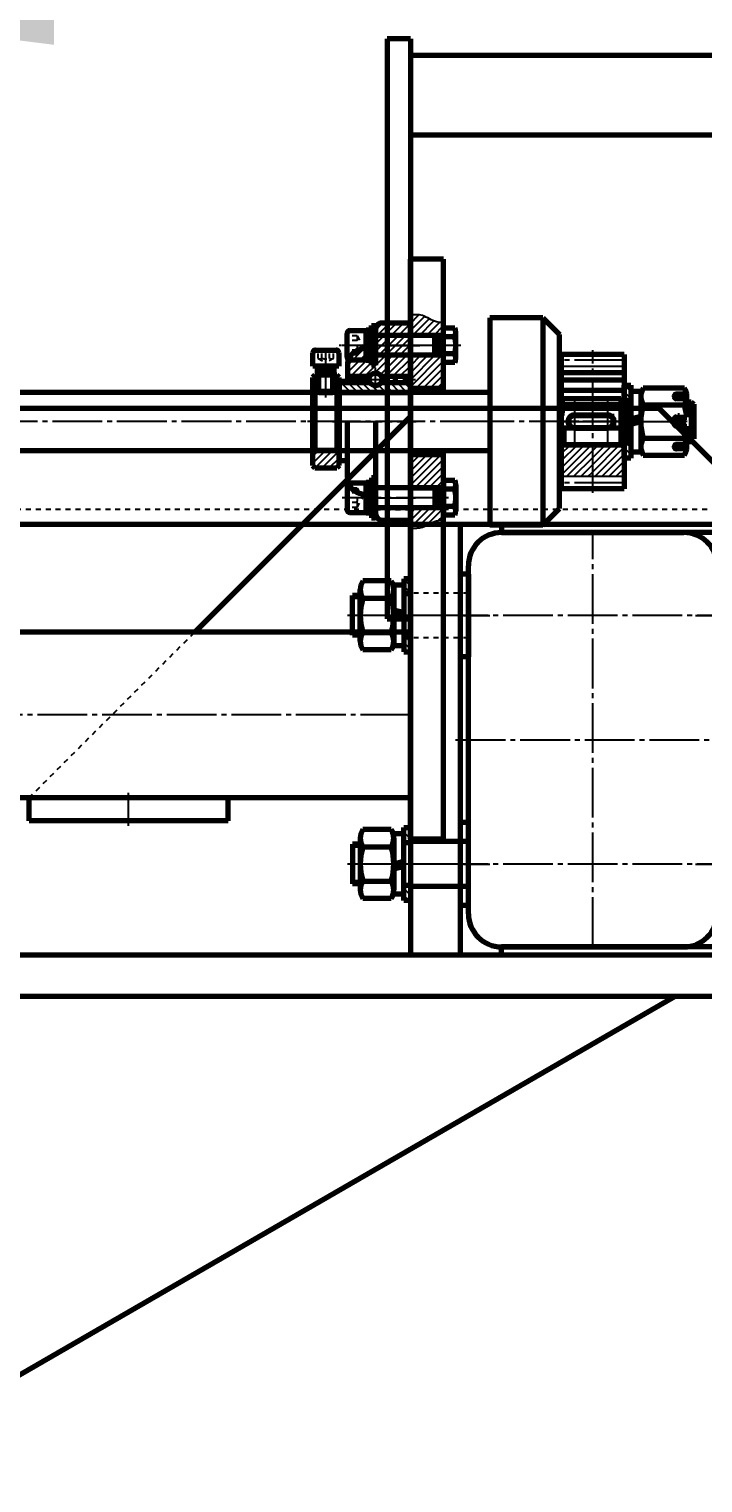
# Model space of a CAD drawing. Header units: millimetres. Extents: x -14850 to 14850, y -10500 to 10500.
# Drawn here: x 9068 to 9475, y 3728 to 4606 of the extents above; entities that cross this region are included whole.
import ezdxf

# ---------------------------------------------------------------- set-up
doc = ezdxf.new("R2010")
doc.units = ezdxf.units.MM
doc.linetypes.add('EB_DASH', pattern=[6, 3, -3])
doc.linetypes.add('EB_DASHDOT', pattern=[39, 30, -3, 3, -3])
for name, color, linetype, lineweight in [('CAXA0', 7, 'Continuous', 70), ('CAXA1', 1, 'EB_DASHDOT', 25), ('CAXA2', 6, 'EB_DASH', 25), ('CAXA3', 7, 'Continuous', 25), ('CAXA4', 3, 'Continuous', 25), ('CAXA5', 4, 'Continuous', 25)]:
    doc.layers.add(name, color=color, linetype=linetype, lineweight=lineweight)
doc.styles.add('标准', font='', dxfattribs={"width": 0.667})
doc.styles.get('标准').set_extended_font_data('NSimSun')
doc.dimstyles.new('标准', dxfattribs={"dimscale": 50, "dimtxt": 3.5, "dimasz": 3, "dimexe": 2, "dimexo": 0, "dimtad": 1, "dimdec": 1, "dimzin": 12, "dimdsep": 46, "dimtxsty": '标准', "dimcen": 0, "dimdle": 4, "dimaunit": 1, "dimazin": 2, "dimtfac": 1, "dimtdec": 3, "dimtmove": 0, "dimatfit": 3, "dimfxl": 0, "dimtolj": 1, "dimtzin": 0, "dimarcsym": 0})

# ---------------------------------------------------------------- blocks, each defined once
blk = doc.blocks.new('CAXBLOCK584')
at = {"layer": 'CAXA0', "color": 0, "linetype": 'Continuous', "lineweight": 25}
blk.add_line((9277.38, 4311.8), (9274.88, 4314.3), dxfattribs=at)
blk = doc.blocks.new('CAXBLOCK585')
at = {"layer": 'CAXA0', "color": 0, "linetype": 'Continuous', "lineweight": 25}
for p, q in [((9277.38, 4333.01), (9275.72, 4334.67)), ((9276.73, 4329.42), (9274.88, 4331.27))]:
    blk.add_line(p, q, dxfattribs=at)
blk = doc.blocks.new('CAXBLOCK583', base_point=(9277.38, 4322.67))
at = {"layer": 'CAXA0'}
for p, q in [((9274.88, 4334.67), (9274.88, 4310.67)), ((9277.38, 4334.67), (9274.88, 4334.67)), ((9277.38, 4310.67), (9277.38, 4334.67)), ((9277.38, 4329.42), (9274.88, 4329.42)), ((9274.88, 4315.92), (9277.38, 4315.92)), ((9274.88, 4310.67), (9277.38, 4310.67))]:
    blk.add_line(p, q, dxfattribs=at)
at = {"layer": 'CAXA1', "color": 1, "linetype": 'EB_DASHDOT', "lineweight": 25}
blk.add_line((9280.38, 4322.67), (9271.88, 4322.67), dxfattribs=at)
at = {"layer": 'CAXA5'}
for name in ['CAXBLOCK585', 'CAXBLOCK584']:
    blk.add_blockref(name, (0, 0), dxfattribs=at)
blk = doc.blocks.new('CAXBLOCK586', base_point=(9747.95, 4059.88))
at = {"layer": 'CAXA0'}
for p, q in [((9298.38, 4599.67), (9284.38, 4599.67)), ((9284.38, 4599.67), (9284.38, 4249.67)), ((9298.38, 4599.67), (9298.38, 4249.67)), ((9503.38, 4599.67), (9683.38, 4599.67)), ((9503.38, 4599.67), (9503.38, 4589.67)), ((9683.38, 4599.67), (9683.38, 4589.67)), ((9665.94, 4589.67), (9298.38, 4589.67)), ((9503.38, 4589.67), (9683.38, 4589.67)), ((9683.38, 4589.67), (9635.38, 4541.67)), ((9298.38, 4541.67), (9635.38, 4541.67)), ((9284.38, 4249.67), (9298.38, 4249.67))]:
    blk.add_line(p, q, dxfattribs=at)
at = {"layer": 'CAXA1', "linetype": 'EB_DASHDOT', "lineweight": 25}
blk.add_line((9593.38, 4602.67), (9593.38, 4586.67), dxfattribs=at)
blk = doc.blocks.new('CAXBLOCK587')
at = {"layer": 'CAXA0', "color": 0, "linetype": 'Continuous', "lineweight": 25}
for p, q in [((9298.38, 4330.25), (9316.8, 4348.67)), ((9298.38, 4334.49), (9312.56, 4348.67)), ((9298.38, 4338.73), (9308.32, 4348.67)), ((9298.38, 4342.98), (9304.08, 4348.67)), ((9298.38, 4347.22), (9299.83, 4348.67)), ((9301.05, 4328.67), (9318.38, 4346)), ((9305.29, 4328.67), (9318.38, 4341.76)), ((9309.53, 4328.67), (9318.38, 4337.52)), ((9313.78, 4328.67), (9318.38, 4333.28)), ((9318.02, 4328.67), (9318.38, 4329.03)), ((9298.38, 4313.28), (9301.78, 4316.67)), ((9298.38, 4309.03), (9306.02, 4316.67)), ((9298.38, 4304.79), (9310.26, 4316.67)), ((9302.01, 4304.18), (9314.5, 4316.67)), ((9307.56, 4305.49), (9318.38, 4316.31)), ((9315.01, 4308.69), (9318.38, 4312.06))]:
    blk.add_line(p, q, dxfattribs=at)
blk = doc.blocks.new('CAXBLOCK588', base_point=(9271.76, 4322.67))
at = {"layer": 'CAXA0'}
for p, q in [((9260.19, 4329.76), (9260.19, 4315.58)), ((9271.76, 4331.54), (9261.96, 4331.54)), ((9271.76, 4313.81), (9271.76, 4331.54)), ((9315.86, 4328.67), (9271.76, 4328.67)), ((9275.26, 4316.67), (9275.26, 4328.67)), ((9315.86, 4328.67), (9315.86, 4316.67)), ((9316.76, 4327.77), (9315.86, 4328.67)), ((9316.76, 4327.77), (9316.76, 4317.57)), ((9315.86, 4316.67), (9271.76, 4316.67)), ((9316.76, 4317.57), (9315.86, 4316.67)), ((9261.96, 4313.81), (9271.76, 4313.81))]:
    blk.add_line(p, q, dxfattribs=at)
for centre, start, end in [((9261.96, 4329.76), 90, 180), ((9261.96, 4315.58), 180, 270)]:
    blk.add_arc(centre, 1.77, start, end, dxfattribs=at)
at = {"layer": 'CAXA1'}
blk.add_line((9319.76, 4322.67), (9257.19, 4322.67), dxfattribs=at)
at = {"layer": 'CAXA2'}
for p, q in [((9266.19, 4328.45), (9260.19, 4328.45)), ((9266.19, 4325.56), (9260.19, 4325.56)), ((9266.19, 4328.45), (9269.52, 4322.67)), ((9266.19, 4319.79), (9260.19, 4319.79)), ((9266.19, 4316.9), (9260.19, 4316.9)), ((9266.19, 4316.9), (9269.52, 4322.67))]:
    blk.add_line(p, q, dxfattribs=at)
for centre, radius, start, end in [((9263.3, 4327), 3.23, 333.43495, 26.56505), ((9255.22, 4322.67), 11.34, 345.25287, 14.74713), ((9263.3, 4318.34), 3.23, 333.43495, 26.56505)]:
    blk.add_arc(centre, radius, start, end, dxfattribs=at)
at = {"layer": 'CAXA3'}
for p, q in [((9275.26, 4327.77), (9273.7, 4328.67)), ((9316.76, 4327.77), (9275.26, 4327.77)), ((9275.26, 4317.57), (9273.7, 4316.67)), ((9316.76, 4317.57), (9275.26, 4317.57))]:
    blk.add_line(p, q, dxfattribs=at)
blk = doc.blocks.new('CAXBLOCK589', base_point=(9274.88, 4322.67))
at = {"layer": 'CAXA0'}
for p, q in [((9271.78, 4331.87), (9271.78, 4313.47)), ((9274.88, 4331.87), (9271.78, 4331.87)), ((9274.88, 4331.87), (9274.88, 4313.47)), ((9274.88, 4323.48), (9271.78, 4324.31)), ((9274.48, 4321.98), (9271.78, 4322.7)), ((9274.88, 4321.87), (9274.48, 4321.98)), ((9274.88, 4313.47), (9271.78, 4313.47))]:
    blk.add_line(p, q, dxfattribs=at)
at = {"layer": 'CAXA1', "linetype": 'EB_DASHDOT', "lineweight": 25}
blk.add_line((9277.88, 4322.67), (9268.78, 4322.67), dxfattribs=at)
blk = doc.blocks.new('CAXBLOCK591')
at = {"layer": 'CAXA0', "color": 0, "linetype": 'Continuous', "lineweight": 25}
for p, q in [((9277.36, 4415.29), (9290.24, 4428.17)), ((9277.36, 4419.53), (9286, 4428.17)), ((9277.36, 4423.78), (9281.75, 4428.17)), ((9280.98, 4414.67), (9294.48, 4428.17)), ((9285.22, 4414.67), (9298.38, 4427.83)), ((9289.47, 4414.67), (9298.38, 4423.59)), ((9260.38, 4398.31), (9276.5, 4414.44)), ((9262.37, 4396.07), (9280.98, 4414.67)), ((9266.62, 4396.07), (9285.22, 4414.67)), ((9270.86, 4396.07), (9289.47, 4414.67)), ((9277.03, 4398), (9293.71, 4414.67)), ((9280.14, 4396.86), (9297.95, 4414.67)), ((9293.71, 4414.67), (9298.38, 4419.34)), ((9297.95, 4414.67), (9298.38, 4415.1)), ((9260.38, 4402.56), (9270.71, 4412.89)), ((9283.59, 4396.07), (9298.38, 4410.86)), ((9287.83, 4396.07), (9298.38, 4406.61)), ((9292.07, 4396.07), (9298.38, 4402.37)), ((9296.32, 4396.07), (9298.38, 4398.13))]:
    blk.add_line(p, q, dxfattribs=at)
blk = doc.blocks.new('CAXBLOCK592')
at = {"layer": 'CAXA0', "color": 0, "linetype": 'Continuous', "lineweight": 25}
for p, q in [((9258.16, 4386.17), (9255.38, 4388.95)), ((9262.4, 4386.17), (9256.4, 4392.17)), ((9266.65, 4386.17), (9260.65, 4392.17)), ((9270.89, 4386.17), (9264.89, 4392.17)), ((9275.13, 4386.17), (9269.13, 4392.17)), ((9279.37, 4386.17), (9273.37, 4392.17)), ((9283.62, 4386.17), (9279.14, 4390.65)), ((9287.86, 4386.17), (9281.86, 4392.17)), ((9292.1, 4386.17), (9286.1, 4392.17)), ((9296.34, 4386.17), (9290.34, 4392.17)), ((9298.38, 4388.38), (9294.59, 4392.17))]:
    blk.add_line(p, q, dxfattribs=at)
blk = doc.blocks.new('CAXBLOCK590', base_point=(9366.43, 4279.78))
at = {"layer": 'CAXA0'}
for p, q in [((9277.36, 4424.32), (9277.36, 4414.67)), ((9277.38, 4414.67), (9267.79, 4412.1)), ((9260.38, 4402.44), (9260.38, 4392.17)), ((9260.38, 4396.07), (9274.01, 4396.07)), ((9280.75, 4396.07), (9298.38, 4396.07)), ((9255.38, 4392.17), (9255.38, 4345.17)), ((9255.38, 4392.17), (9274.01, 4392.17)), ((9280.75, 4392.17), (9298.38, 4392.17)), ((9255.38, 4386.17), (9298.38, 4386.17)), ((9260.38, 4334.9), (9260.38, 4368.67)), ((9255.38, 4345.17), (9260.38, 4345.17)), ((9277.38, 4322.67), (9267.79, 4325.24))]:
    blk.add_line(p, q, dxfattribs=at)
at = {"layer": 'CAXA0', "color": 7, "linetype": 'Continuous', "lineweight": 70}
for p, q in [((9281.21, 4428.17), (9298.38, 4428.17)), ((9281.21, 4309.17), (9298.38, 4309.17))]:
    blk.add_line(p, q, dxfattribs=at)
at = {"layer": 'CAXA0', "linetype": 'Continuous', "lineweight": 70}
for p, q in [((9298.38, 4428.17), (9298.38, 4309.17)), ((9277.38, 4368.67), (9277.38, 4312.6))]:
    blk.add_line(p, q, dxfattribs=at)
at = {"layer": 'CAXA0'}
blk.add_circle((9277.38, 4394.12), 3.89, dxfattribs=at)
at = {"layer": 'CAXA0', "color": 7, "linetype": 'Continuous', "lineweight": 70}
for centre, start, end in [((9281.21, 4424.32), 90, 180), ((9281.21, 4313.02), 180, 270)]:
    blk.add_arc(centre, 3.85, start, end, dxfattribs=at)
at = {"layer": 'CAXA0'}
for centre, start, end in [((9270.38, 4402.44), 105, 180), ((9270.38, 4334.9), 180, 255)]:
    blk.add_arc(centre, 10, start, end, dxfattribs=at)
at = {"layer": 'CAXA1', "color": 1, "linetype": 'EB_DASHDOT', "lineweight": 25}
blk.add_line((9274.14, 4414.67), (9304.42, 4414.67), dxfattribs=at)
at = {"layer": 'CAXA1', "linetype": 'EB_DASHDOT', "lineweight": 25}
for p, q in [((9277.38, 4387.23), (9277.38, 4401.01)), ((9254.88, 4394.12), (9301.38, 4394.12)), ((9270.49, 4394.12), (9284.27, 4394.12)), ((9251.36, 4368.67), (9301.91, 4368.67)), ((9274.38, 4322.67), (9301.38, 4322.67))]:
    blk.add_line(p, q, dxfattribs=at)
at = {"layer": 'CAXA2'}
for p, q in [((9277.38, 4329.67), (9298.38, 4329.67)), ((9277.38, 4315.67), (9298.38, 4315.67))]:
    blk.add_line(p, q, dxfattribs=at)
at = {"layer": 'CAXA5'}
for name in ['CAXBLOCK591', 'CAXBLOCK592']:
    blk.add_blockref(name, (0, 0), dxfattribs=at)
blk = doc.blocks.new('CAXBLOCK593', base_point=(9308.83, 4313.17))
at = {"layer": 'CAXA0'}
for p, q in [((9378.36, 4431.17), (9346.38, 4431.17)), ((9346.38, 4431.17), (9346.38, 4306.17)), ((9378.36, 4431.17), (9388.36, 4421.17)), ((9378.36, 4431.17), (9378.36, 4306.17)), ((9388.36, 4316.17), (9388.36, 4421.17)), ((9378.36, 4306.17), (9388.36, 4316.17)), ((9378.36, 4306.17), (9346.38, 4306.17))]:
    blk.add_line(p, q, dxfattribs=at)
at = {"layer": 'CAXA1', "linetype": 'EB_DASHDOT', "lineweight": 25}
blk.add_line((9400, 4368.67), (9338.8, 4368.67), dxfattribs=at)
blk = doc.blocks.new('CAXBLOCK617')
at = {"layer": 'CAXA0', "color": 0, "linetype": 'Continuous', "lineweight": 25}
for p, q in [((9298.38, 4235.64), (9295.35, 4238.67)), ((9298.38, 4231.4), (9294.38, 4235.4)), ((9295.87, 4229.67), (9294.38, 4231.16))]:
    blk.add_line(p, q, dxfattribs=at)
blk = doc.blocks.new('CAXBLOCK618')
at = {"layer": 'CAXA0', "color": 0, "linetype": 'Continuous', "lineweight": 25}
for p, q in [((9298.38, 4269.59), (9294.38, 4273.59)), ((9298.38, 4265.34), (9294.38, 4269.34)), ((9294.81, 4264.67), (9294.38, 4265.1))]:
    blk.add_line(p, q, dxfattribs=at)
blk = doc.blocks.new('CAXBLOCK616', base_point=(9298.38, 4251.67))
at = {"layer": 'CAXA0'}
for p, q in [((9294.38, 4273.67), (9294.38, 4229.67)), ((9298.38, 4273.67), (9294.38, 4273.67)), ((9298.38, 4229.67), (9298.38, 4273.67)), ((9298.38, 4264.67), (9294.38, 4264.67)), ((9294.38, 4238.67), (9298.38, 4238.67)), ((9294.38, 4229.67), (9298.38, 4229.67))]:
    blk.add_line(p, q, dxfattribs=at)
at = {"layer": 'CAXA1', "color": 1, "linetype": 'EB_DASHDOT', "lineweight": 25}
blk.add_line((9301.38, 4251.67), (9291.38, 4251.67), dxfattribs=at)
at = {"layer": 'CAXA5'}
for name in ['CAXBLOCK618', 'CAXBLOCK617']:
    blk.add_blockref(name, (0, 0), dxfattribs=at)
blk = doc.blocks.new('CAXBLOCK619', base_point=(9294.38, 4251.67))
at = {"layer": 'CAXA0'}
for p, q in [((9288.38, 4269.92), (9288.38, 4233.42)), ((9294.38, 4269.92), (9288.38, 4269.92)), ((9294.38, 4269.92), (9294.38, 4233.42)), ((9294.38, 4253.23), (9288.38, 4254.83)), ((9293.6, 4250.33), (9288.38, 4251.73)), ((9294.38, 4250.12), (9293.6, 4250.33)), ((9294.38, 4233.42), (9288.38, 4233.42))]:
    blk.add_line(p, q, dxfattribs=at)
at = {"layer": 'CAXA1', "linetype": 'EB_DASHDOT', "lineweight": 25}
blk.add_line((9297.38, 4251.67), (9285.38, 4251.67), dxfattribs=at)
blk = doc.blocks.new('CAXBLOCK620', base_point=(9288.38, 4251.67))
at = {"layer": 'CAXA0'}
for p, q in [((9268.18, 4236.08), (9268.18, 4267.26)), ((9286.85, 4272.46), (9269.71, 4272.46)), ((9288.38, 4236.08), (9288.38, 4267.26)), ((9269.71, 4262.07), (9286.85, 4262.07)), ((9269.71, 4241.28), (9286.85, 4241.28)), ((9286.85, 4230.89), (9269.71, 4230.89))]:
    blk.add_line(p, q, dxfattribs=at)
for centre, radius, start, end in [((9277.75, 4267.26), 9.57, 147.13277, 212.86723), ((9278.8, 4267.26), 9.57, 327.13277, 32.86723), ((9304.18, 4251.67), 36, 163.22135, 196.77865), ((9252.38, 4251.67), 36, 343.22135, 16.77865), ((9277.75, 4236.08), 9.57, 147.13277, 212.86723), ((9278.8, 4236.08), 9.57, 327.13277, 32.86723)]:
    blk.add_arc(centre, radius, start, end, dxfattribs=at)
at = {"layer": 'CAXA1', "linetype": 'EB_DASHDOT', "lineweight": 25}
blk.add_line((9289.91, 4251.67), (9265.18, 4251.67), dxfattribs=at)
blk = doc.blocks.new('CAXBLOCK622', base_point=(9539.14, 4034.61))
at = {"layer": 'CAXA0'}
for p, q in [((9353.38, 4301.67), (9463.38, 4301.67)), ((9333.38, 4071.67), (9333.38, 4281.67)), ((9483.38, 4071.67), (9483.38, 4281.67)), ((9353.38, 4051.67), (9463.38, 4051.67))]:
    blk.add_line(p, q, dxfattribs=at)
for centre, start, end in [((9353.38, 4281.67), 90, 180), ((9463.38, 4281.67), 0, 90), ((9353.38, 4071.67), 180, 270), ((9463.38, 4071.67), 270, 0)]:
    blk.add_arc(centre, 20, start, end, dxfattribs=at)
at = {"layer": 'CAXA1', "linetype": 'EB_DASHDOT', "lineweight": 25}
for p, q in [((9408.38, 4051.67), (9408.38, 4301.67)), ((9330.38, 4251.67), (9346.38, 4251.67)), ((9470.38, 4251.67), (9486.38, 4251.67)), ((9325.7, 4176.67), (9491.95, 4176.67)), ((9330.38, 4101.67), (9346.38, 4101.67)), ((9470.38, 4101.67), (9486.38, 4101.67))]:
    blk.add_line(p, q, dxfattribs=at)
blk = doc.blocks.new('CAXBLOCK624')
at = {"layer": 'CAXA0', "color": 0, "linetype": 'Continuous', "lineweight": 25}
for p, q in [((9295.8, 4123.67), (9298.38, 4121.09)), ((9294.38, 4120.85), (9298.38, 4116.85)), ((9294.38, 4116.61), (9296.31, 4114.67))]:
    blk.add_line(p, q, dxfattribs=at)
blk = doc.blocks.new('CAXBLOCK625')
at = {"layer": 'CAXA0', "color": 0, "linetype": 'Continuous', "lineweight": 25}
for p, q in [((9296.86, 4088.67), (9298.38, 4087.15)), ((9294.38, 4086.91), (9298.38, 4082.91)), ((9294.38, 4082.67), (9297.37, 4079.67))]:
    blk.add_line(p, q, dxfattribs=at)
blk = doc.blocks.new('CAXBLOCK623', base_point=(9298.38, 4101.67))
at = {"layer": 'CAXA0'}
for p, q in [((9294.38, 4079.67), (9294.38, 4123.67)), ((9294.38, 4123.67), (9298.38, 4123.67)), ((9298.38, 4123.67), (9298.38, 4079.67)), ((9294.38, 4114.67), (9298.38, 4114.67)), ((9298.38, 4088.67), (9294.38, 4088.67)), ((9298.38, 4079.67), (9294.38, 4079.67))]:
    blk.add_line(p, q, dxfattribs=at)
at = {"layer": 'CAXA1', "color": 1, "linetype": 'EB_DASHDOT', "lineweight": 25}
blk.add_line((9301.38, 4101.67), (9291.38, 4101.67), dxfattribs=at)
at = {"layer": 'CAXA5'}
for name in ['CAXBLOCK624', 'CAXBLOCK625']:
    blk.add_blockref(name, (0, 0), dxfattribs=at)
blk = doc.blocks.new('CAXBLOCK626', base_point=(9294.38, 4101.67))
at = {"layer": 'CAXA0'}
for p, q in [((9288.38, 4083.42), (9288.38, 4119.92)), ((9294.38, 4119.92), (9288.38, 4119.92)), ((9294.38, 4083.42), (9294.38, 4119.92)), ((9293.6, 4103.02), (9288.38, 4101.62)), ((9294.38, 4100.12), (9288.38, 4098.51)), ((9294.38, 4103.23), (9293.6, 4103.02)), ((9294.38, 4083.42), (9288.38, 4083.42))]:
    blk.add_line(p, q, dxfattribs=at)
at = {"layer": 'CAXA1', "linetype": 'EB_DASHDOT', "lineweight": 25}
blk.add_line((9297.38, 4101.67), (9285.38, 4101.67), dxfattribs=at)
blk = doc.blocks.new('CAXBLOCK627', base_point=(9288.38, 4101.67))
at = {"layer": 'CAXA0'}
for p, q in [((9268.18, 4117.26), (9268.18, 4086.08)), ((9286.85, 4122.46), (9269.71, 4122.46)), ((9288.38, 4117.26), (9288.38, 4086.08)), ((9269.71, 4112.07), (9286.85, 4112.07)), ((9269.71, 4091.28), (9286.85, 4091.28)), ((9286.85, 4080.89), (9269.71, 4080.89))]:
    blk.add_line(p, q, dxfattribs=at)
for centre, radius, start, end in [((9277.75, 4117.26), 9.57, 147.13277, 212.86723), ((9278.8, 4117.26), 9.57, 327.13277, 32.86723), ((9304.18, 4101.67), 36, 163.22135, 196.77865), ((9252.38, 4101.67), 36, 343.22135, 16.77865), ((9277.75, 4086.08), 9.57, 147.13277, 212.86723), ((9278.8, 4086.08), 9.57, 327.13277, 32.86723)]:
    blk.add_arc(centre, radius, start, end, dxfattribs=at)
at = {"layer": 'CAXA1', "linetype": 'EB_DASHDOT', "lineweight": 25}
blk.add_line((9289.91, 4101.67), (9265.18, 4101.67), dxfattribs=at)
blk = doc.blocks.new('CAXBLOCK594', base_point=(9265.37, 3283.86))
at = {"layer": 'CAXA0'}
for p, q in [((7070.88, 4376.67), (9448.38, 4376.67)), ((9483.38, 4341.67), (9448.38, 4376.67)), ((7033.38, 4306.67), (9483.38, 4306.67)), ((9298.38, 4306.67), (9298.38, 4046.67)), ((9328.38, 4306.67), (9328.38, 4046.67)), ((9353.38, 4306.67), (9353.38, 4301.67)), ((9483.38, 4301.67), (9353.38, 4301.67)), ((9333.38, 4276.67), (9328.38, 4276.67)), ((9333.38, 4276.67), (9333.38, 4226.67)), ((9263.38, 4239.67), (9263.38, 4263.67)), ((9268.18, 4263.67), (9263.38, 4263.67)), ((9268.18, 4239.67), (9263.38, 4239.67)), ((9333.38, 4226.67), (9328.38, 4226.67)), ((9333.38, 4126.67), (9328.38, 4126.67)), ((9333.38, 4126.67), (9328.38, 4126.67)), ((9333.38, 4076.67), (9333.38, 4126.67)), ((9333.38, 4076.67), (9333.38, 4126.67)), ((9333.38, 4115.17), (9298.38, 4115.17)), ((9263.38, 4113.67), (9263.38, 4089.67)), ((9268.18, 4113.67), (9263.38, 4113.67)), ((9268.18, 4089.67), (9263.38, 4089.67)), ((9333.38, 4088.17), (9298.38, 4088.17)), ((9333.38, 4076.67), (9328.38, 4076.67)), ((9333.38, 4076.67), (9328.38, 4076.67)), ((9483.38, 4046.67), (9008.38, 4046.67)), ((9483.38, 4051.67), (9353.38, 4051.67)), ((9353.38, 4046.67), (9353.38, 4051.67)), ((9483.38, 4051.67), (9353.38, 4051.67)), ((9353.38, 4046.67), (9353.38, 4051.67)), ((9483.38, 4021.67), (9008.38, 4021.67)), ((9033.38, 3776.67), (9457.73, 4021.67))]:
    blk.add_line(p, q, dxfattribs=at)
at = {"layer": 'CAXA1', "linetype": 'EB_DASHDOT', "lineweight": 25}
for p, q in [((9501.38, 4251.67), (9260.38, 4251.67)), ((9336.38, 4251.67), (9295.38, 4251.67)), ((9501.38, 4101.67), (9260.38, 4101.67)), ((9336.38, 4101.67), (9295.38, 4101.67)), ((9336.38, 4101.67), (9295.38, 4101.67))]:
    blk.add_line(p, q, dxfattribs=at)
at = {"layer": 'CAXA2'}
for p, q in [((9483.38, 4315.67), (7033.38, 4315.67)), ((9333.38, 4265.17), (9298.38, 4265.17)), ((9333.38, 4238.17), (9298.38, 4238.17)), ((9333.38, 4115.17), (9298.38, 4115.17)), ((9333.38, 4088.17), (9298.38, 4088.17))]:
    blk.add_line(p, q, dxfattribs=at)
at = {"layer": 'CAXA3'}
for p, q in [((9268.18, 4261.87), (9263.38, 4261.87)), ((9268.18, 4241.47), (9263.38, 4241.47)), ((9268.18, 4111.87), (9263.38, 4111.87)), ((9268.18, 4091.47), (9263.38, 4091.47))]:
    blk.add_line(p, q, dxfattribs=at)
at = {"layer": 'CAXA0'}
for name, p in [('CAXBLOCK622', (9539.14, 4034.61)), ('CAXBLOCK616', (9298.38, 4251.67)), ('CAXBLOCK620', (9288.38, 4251.67)), ('CAXBLOCK619', (9294.38, 4251.67)), ('CAXBLOCK623', (9298.38, 4101.67)), ('CAXBLOCK627', (9288.38, 4101.67)), ('CAXBLOCK626', (9294.38, 4101.67))]:
    blk.add_blockref(name, p, dxfattribs=at)
blk = doc.blocks.new('*D660')
at = {"layer": 'CAXA4', "linetype": 'Continuous', "lineweight": 25}
for points in [[(8258.38, 3382.44), (8363.38, 3395.57), (8363.38, 3369.32)], [(9593.38, 3382.44), (9488.38, 3395.57), (9488.38, 3369.32)]]:
    blk.add_hatch(color=0, dxfattribs=at).paths.add_polyline_path(points, flags=0)
at = {"layer": 'CAXA4', "color": 0, "linetype": 'Continuous', "lineweight": 25}
for p, q in [((9593.38, 4147.95), (9593.38, 3312.44)), ((8258.38, 3729.67), (8258.38, 3312.44)), ((9593.38, 3382.44), (8258.38, 3382.44))]:
    blk.add_line(p, q, dxfattribs=at)
at = {"layer": 'CAXA4', "color": 0, "linetype": 'Continuous', "lineweight": 25, "insert": (8795.57, 3572.14), "char_height": 122.5, "attachment_point": 1, "style": '标准'}
blk.add_mtext('\\fNSimSun|b0|i0|p34;1335', dxfattribs=at)
blk = doc.blocks.new('CAXBLOCK676')
at = {"layer": 'CAXA0', "color": 0, "linetype": 'Continuous', "lineweight": 25}
for p, q in [((9298.38, 4427.83), (9303.59, 4433.04)), ((9298.38, 4432.07), (9299.28, 4432.97)), ((9298.38, 4423.59), (9306.91, 4432.12)), ((9299.71, 4420.67), (9309.78, 4430.75)), ((9303.95, 4420.67), (9312.64, 4429.36)), ((9308.19, 4420.67), (9315.99, 4428.47)), ((9312.44, 4420.67), (9318.38, 4426.61)), ((9316.68, 4420.67), (9318.38, 4422.37)), ((9298.38, 4402.37), (9304.68, 4408.67)), ((9298.38, 4406.61), (9300.44, 4408.67)), ((9298.38, 4398.13), (9308.92, 4408.67)), ((9298.38, 4393.89), (9313.17, 4408.67)), ((9298.38, 4389.64), (9317.41, 4408.67)), ((9301.65, 4388.67), (9318.38, 4405.4)), ((9305.89, 4388.67), (9318.38, 4401.16)), ((9310.14, 4388.67), (9318.38, 4396.92)), ((9314.38, 4388.67), (9318.38, 4392.67))]:
    blk.add_line(p, q, dxfattribs=at)
blk = doc.blocks.new('CAXBLOCK677', base_point=(9271.76, 4414.67))
at = {"layer": 'CAXA0'}
for p, q in [((9261.96, 4423.54), (9271.76, 4423.54)), ((9271.76, 4423.54), (9271.76, 4405.81)), ((9260.19, 4407.58), (9260.19, 4421.76)), ((9315.86, 4420.67), (9271.76, 4420.67)), ((9275.26, 4420.67), (9275.26, 4408.67)), ((9315.86, 4408.67), (9315.86, 4420.67)), ((9316.76, 4419.77), (9315.86, 4420.67)), ((9316.76, 4409.57), (9316.76, 4419.77)), ((9271.76, 4405.81), (9261.96, 4405.81)), ((9315.86, 4408.67), (9271.76, 4408.67)), ((9316.76, 4409.57), (9315.86, 4408.67))]:
    blk.add_line(p, q, dxfattribs=at)
for centre, start, end in [((9261.96, 4421.76), 90, 180), ((9261.96, 4407.58), 180, 270)]:
    blk.add_arc(centre, 1.77, start, end, dxfattribs=at)
at = {"layer": 'CAXA1'}
blk.add_line((9319.76, 4414.67), (9257.19, 4414.67), dxfattribs=at)
at = {"layer": 'CAXA2'}
for p, q in [((9266.19, 4420.45), (9260.19, 4420.45)), ((9266.19, 4417.56), (9260.19, 4417.56)), ((9266.19, 4420.45), (9269.52, 4414.67)), ((9266.19, 4408.9), (9269.52, 4414.67)), ((9266.19, 4411.79), (9260.19, 4411.79)), ((9266.19, 4408.9), (9260.19, 4408.9))]:
    blk.add_line(p, q, dxfattribs=at)
for centre, radius, start, end in [((9263.3, 4419), 3.23, 333.43495, 26.56505), ((9255.22, 4414.67), 11.34, 345.25287, 14.74713), ((9263.3, 4410.34), 3.23, 333.43495, 26.56505)]:
    blk.add_arc(centre, radius, start, end, dxfattribs=at)
at = {"layer": 'CAXA3'}
for p, q in [((9275.26, 4419.77), (9273.7, 4420.67)), ((9316.76, 4419.77), (9275.26, 4419.77)), ((9275.26, 4409.57), (9273.7, 4408.67)), ((9316.76, 4409.57), (9275.26, 4409.57))]:
    blk.add_line(p, q, dxfattribs=at)
blk = doc.blocks.new('CAXBLOCK679')
at = {"layer": 'CAXA0', "color": 0, "linetype": 'Continuous', "lineweight": 25}
for p, q in [((9277.38, 4422.11), (9274.88, 4424.61)), ((9277.38, 4426.35), (9277.06, 4426.67))]:
    blk.add_line(p, q, dxfattribs=at)
blk = doc.blocks.new('CAXBLOCK680')
at = {"layer": 'CAXA0', "color": 0, "linetype": 'Continuous', "lineweight": 25}
for p, q in [((9277.38, 4405.14), (9274.88, 4407.64)), ((9275.6, 4402.67), (9274.88, 4403.39))]:
    blk.add_line(p, q, dxfattribs=at)
blk = doc.blocks.new('CAXBLOCK678', base_point=(9277.38, 4414.67))
at = {"layer": 'CAXA0'}
for p, q in [((9274.88, 4402.67), (9274.88, 4426.67)), ((9274.88, 4426.67), (9277.38, 4426.67)), ((9277.38, 4426.67), (9277.38, 4402.67)), ((9274.88, 4421.42), (9277.38, 4421.42)), ((9277.38, 4407.92), (9274.88, 4407.92)), ((9277.38, 4402.67), (9274.88, 4402.67))]:
    blk.add_line(p, q, dxfattribs=at)
at = {"layer": 'CAXA1', "color": 1, "linetype": 'EB_DASHDOT', "lineweight": 25}
blk.add_line((9280.38, 4414.67), (9271.88, 4414.67), dxfattribs=at)
at = {"layer": 'CAXA5'}
for name in ['CAXBLOCK679', 'CAXBLOCK680']:
    blk.add_blockref(name, (0, 0), dxfattribs=at)
blk = doc.blocks.new('CAXBLOCK681', base_point=(9274.88, 4414.67))
at = {"layer": 'CAXA0'}
for p, q in [((9271.78, 4405.47), (9271.78, 4423.87)), ((9274.88, 4423.87), (9271.78, 4423.87)), ((9274.88, 4405.47), (9274.88, 4423.87)), ((9274.48, 4415.37), (9271.78, 4414.64)), ((9274.88, 4413.87), (9271.78, 4413.04)), ((9274.88, 4415.48), (9274.48, 4415.37)), ((9274.88, 4405.47), (9271.78, 4405.47))]:
    blk.add_line(p, q, dxfattribs=at)
at = {"layer": 'CAXA1', "linetype": 'EB_DASHDOT', "lineweight": 25}
blk.add_line((9277.88, 4414.67), (9268.78, 4414.67), dxfattribs=at)
blk = doc.blocks.new('CAXBLOCK682', base_point=(9247.38, 4402.17))
at = {"layer": 'CAXA0'}
for p, q in [((9239.51, 4402.17), (9239.51, 4410.24)), ((9241.09, 4411.81), (9253.67, 4411.81)), ((9255.24, 4410.24), (9255.24, 4402.17)), ((9255.24, 4402.17), (9239.51, 4402.17)), ((9242.38, 4386.92), (9242.38, 4402.17)), ((9252.38, 4399.17), (9242.38, 4399.17)), ((9252.38, 4386.92), (9252.38, 4402.17)), ((9242.38, 4386.92), (9252.38, 4386.92)), ((9243.13, 4386.17), (9242.38, 4386.92)), ((9251.63, 4386.17), (9252.38, 4386.92)), ((9243.13, 4386.17), (9251.63, 4386.17))]:
    blk.add_line(p, q, dxfattribs=at)
for centre, start, end in [((9241.09, 4410.24), 90, 180), ((9253.67, 4410.24), 0, 90)]:
    blk.add_arc(centre, 1.57, start, end, dxfattribs=at)
at = {"layer": 'CAXA1'}
blk.add_line((9247.38, 4383.17), (9247.38, 4414.81), dxfattribs=at)
at = {"layer": 'CAXA2'}
for p, q in [((9242.76, 4406.81), (9242.76, 4411.81)), ((9242.76, 4406.81), (9247.38, 4404.15)), ((9245.07, 4406.81), (9245.07, 4411.81)), ((9252, 4406.81), (9247.38, 4404.15)), ((9249.69, 4406.81), (9249.69, 4411.81)), ((9252, 4406.81), (9252, 4411.81))]:
    blk.add_line(p, q, dxfattribs=at)
for centre, radius, start, end in [((9243.92, 4409.12), 2.58, 243.43495, 296.56505), ((9247.38, 4415.59), 9.07, 255.25287, 284.74713), ((9250.84, 4409.12), 2.58, 243.43495, 296.56505)]:
    blk.add_arc(centre, radius, start, end, dxfattribs=at)
at = {"layer": 'CAXA3'}
for p, q in [((9243.13, 4399.17), (9242.38, 4400.47)), ((9243.13, 4386.17), (9243.13, 4399.17)), ((9251.63, 4399.17), (9252.38, 4400.47)), ((9251.63, 4386.17), (9251.63, 4399.17))]:
    blk.add_line(p, q, dxfattribs=at)
blk = doc.blocks.new('CAXBLOCK684')
at = {"layer": 'CAXA0', "color": 0, "linetype": 'Continuous', "lineweight": 25}
for p, q in [((9239.38, 4394.28), (9241.77, 4396.67)), ((9239.38, 4390.04), (9243.13, 4393.79)), ((9240.27, 4386.69), (9243.13, 4389.55))]:
    blk.add_line(p, q, dxfattribs=at)
blk = doc.blocks.new('CAXBLOCK685')
at = {"layer": 'CAXA0', "color": 0, "linetype": 'Continuous', "lineweight": 25}
for p, q in [((9251.63, 4393.81), (9254.24, 4396.41)), ((9251.63, 4389.56), (9255.38, 4393.31)), ((9252.48, 4386.17), (9255.38, 4389.07))]:
    blk.add_line(p, q, dxfattribs=at)
blk = doc.blocks.new('CAXBLOCK686')
at = {"layer": 'CAXA0', "color": 0, "linetype": 'Continuous', "lineweight": 25}
for p, q in [((9239.38, 4343.37), (9247.18, 4351.17)), ((9239.38, 4347.61), (9242.94, 4351.17)), ((9240.92, 4340.67), (9251.42, 4351.17)), ((9245.17, 4340.67), (9254.82, 4350.33)), ((9249.41, 4340.67), (9255.38, 4346.64)), ((9253.65, 4340.67), (9255.38, 4342.4))]:
    blk.add_line(p, q, dxfattribs=at)
blk = doc.blocks.new('CAXBLOCK683', base_point=(9247.38, 4368.67))
at = {"layer": 'CAXA0'}
for p, q in [((9240.78, 4396.67), (9239.38, 4395.27)), ((9253.98, 4396.67), (9240.78, 4396.67)), ((9243.13, 4386.17), (9243.13, 4396.67)), ((9251.63, 4386.17), (9251.63, 4396.67)), ((9255.38, 4395.27), (9253.98, 4396.67)), ((9239.38, 4395.27), (9239.38, 4342.07)), ((9240.78, 4386.17), (9239.38, 4387.57)), ((9253.98, 4386.17), (9255.38, 4387.57)), ((9255.38, 4342.07), (9255.38, 4395.27)), ((9240.78, 4386.17), (9240.78, 4351.17)), ((9253.98, 4386.17), (9240.78, 4386.17)), ((9253.98, 4386.17), (9253.98, 4351.17)), ((9240.78, 4351.17), (9239.38, 4349.77)), ((9253.98, 4351.17), (9240.78, 4351.17)), ((9253.98, 4351.17), (9255.38, 4349.77)), ((9239.38, 4342.07), (9240.78, 4340.67)), ((9240.78, 4340.67), (9253.98, 4340.67)), ((9255.38, 4342.07), (9253.98, 4340.67))]:
    blk.add_line(p, q, dxfattribs=at)
at = {"layer": 'CAXA1', "linetype": 'EB_DASHDOT', "lineweight": 25}
for p, q in [((9247.38, 4383.17), (9247.38, 4399.67)), ((9258.38, 4368.67), (9236.38, 4368.67))]:
    blk.add_line(p, q, dxfattribs=at)
at = {"layer": 'CAXA3'}
for p, q in [((9242.38, 4386.17), (9242.38, 4396.66)), ((9252.38, 4386.18), (9252.38, 4396.67))]:
    blk.add_line(p, q, dxfattribs=at)
at = {"layer": 'CAXA5'}
for name in ['CAXBLOCK684', 'CAXBLOCK685', 'CAXBLOCK686']:
    blk.add_blockref(name, (0, 0), dxfattribs=at)
blk = doc.blocks.new('CAXBLOCK687', base_point=(9393.38, 4368.67))
at = {"layer": 'CAXA0'}
for p, q in [((9397.38, 4372.67), (9417.38, 4372.67)), ((9397.38, 4372.67), (9416.38, 4372.67)), ((9397.38, 4372.27), (9417.38, 4372.27)), ((9397.38, 4365.07), (9417.38, 4365.07)), ((9397.38, 4364.67), (9417.38, 4364.67))]:
    blk.add_line(p, q, dxfattribs=at)
for centre, radius, start, end in [((9397.38, 4368.67), 4, 90, 270), ((9397.38, 4368.67), 3.6, 90, 270), ((9417.38, 4368.67), 4, 270, 90), ((9417.38, 4368.67), 3.6, 270, 90)]:
    blk.add_arc(centre, radius, start, end, dxfattribs=at)
at = {"layer": 'CAXA1'}
for p, q in [((9390.38, 4368.67), (9424.38, 4368.67)), ((9393.38, 4368.67), (9421.38, 4368.67))]:
    blk.add_line(p, q, dxfattribs=at)
blk = doc.blocks.new('CAXBLOCK688', base_point=(9465.08, 4358.73))
at = {"layer": 'CAXA0'}
for p, q in [((9457.83, 4369.95), (9457.83, 4367.4)), ((9462.93, 4369.95), (9462.93, 4367.4))]:
    blk.add_line(p, q, dxfattribs=at)
for centre, start, end in [((9460.38, 4368.04), 36.8699, 143.1301), ((9460.38, 4369.31), 216.8699, 323.1301)]:
    blk.add_arc(centre, 3.19, start, end, dxfattribs=at)
at = {"layer": 'CAXA1', "linetype": 'EB_DASHDOT', "lineweight": 25}
for p, q in [((9460.38, 4366.12), (9460.38, 4371.22)), ((9457.83, 4368.67), (9462.93, 4368.67))]:
    blk.add_line(p, q, dxfattribs=at)
blk = doc.blocks.new('CAXBLOCK689', base_point=(9437.38, 4368.67))
at = {"layer": 'CAXA0'}
for p, q in [((9463.73, 4388.88), (9438.83, 4388.88)), ((9437.38, 4383.83), (9437.38, 4353.52)), ((9438.83, 4378.78), (9463.73, 4378.78)), ((9465.08, 4385.2), (9458.95, 4385.2)), ((9465.08, 4382.45), (9458.95, 4382.45)), ((9465.18, 4371.42), (9465.18, 4383.83)), ((9457.58, 4370.05), (9457.58, 4367.3)), ((9458.95, 4371.42), (9465.18, 4371.42)), ((9458.95, 4365.92), (9465.18, 4365.92)), ((9465.18, 4353.52), (9465.18, 4365.92)), ((9438.83, 4358.57), (9463.73, 4358.57)), ((9465.08, 4354.89), (9458.95, 4354.89)), ((9465.08, 4352.14), (9458.95, 4352.14)), ((9438.83, 4348.47), (9463.73, 4348.47))]:
    blk.add_line(p, q, dxfattribs=at)
for centre, radius, start, end in [((9446.92, 4383.83), 9.54, 148.0353, 211.9647), ((9455.64, 4383.83), 9.54, 328.0353, 31.9647), ((9473.38, 4368.67), 36, 163.70062, 196.29938), ((9458.95, 4383.83), 1.38, 90, 270), ((9429.18, 4368.67), 36.01, 4.38035, 16.29938), ((9458.95, 4370.05), 1.38, 90, 180), ((9458.95, 4367.3), 1.38, 180, 270), ((9429.18, 4368.67), 36, 343.70062, 355.61965), ((9446.92, 4353.52), 9.54, 148.0353, 211.9647), ((9458.95, 4353.52), 1.38, 90, 270), ((9455.64, 4353.52), 9.54, 328.0353, 31.9647)]:
    blk.add_arc(centre, radius, start, end, dxfattribs=at)
at = {"layer": 'CAXA1'}
blk.add_line((9434.38, 4368.67), (9468.18, 4368.67), dxfattribs=at)
blk = doc.blocks.new('CAXBLOCK690', base_point=(9431.38, 4368.67))
at = {"layer": 'CAXA0'}
for p, q in [((9431.38, 4386.92), (9431.38, 4350.42)), ((9431.38, 4386.92), (9437.38, 4386.92)), ((9437.38, 4386.92), (9437.38, 4350.42)), ((9431.38, 4370.23), (9437.38, 4371.83)), ((9431.38, 4367.12), (9432.16, 4367.33)), ((9432.16, 4367.33), (9437.38, 4368.73)), ((9431.38, 4350.42), (9437.38, 4350.42))]:
    blk.add_line(p, q, dxfattribs=at)
at = {"layer": 'CAXA1', "linetype": 'EB_DASHDOT', "lineweight": 25}
blk.add_line((9428.38, 4368.67), (9440.38, 4368.67), dxfattribs=at)
blk = doc.blocks.new('CAXBLOCK691', base_point=(9465.08, 4358.73))
at = {"layer": 'CAXA0'}
for p, q in [((9457.83, 4369.95), (9457.83, 4367.4)), ((9462.93, 4369.95), (9462.93, 4367.4))]:
    blk.add_line(p, q, dxfattribs=at)
for centre, start, end in [((9460.38, 4368.04), 36.8699, 143.1301), ((9460.38, 4369.31), 216.8699, 323.1301)]:
    blk.add_arc(centre, 3.19, start, end, dxfattribs=at)
at = {"layer": 'CAXA1', "linetype": 'EB_DASHDOT', "lineweight": 25}
for p, q in [((9460.38, 4366.12), (9460.38, 4371.22)), ((9457.83, 4368.67), (9462.93, 4368.67))]:
    blk.add_line(p, q, dxfattribs=at)
blk = doc.blocks.new('CAXBLOCK693')
at = {"layer": 'CAXA0', "color": 0, "linetype": 'Continuous', "lineweight": 25}
for p, q in [((9427.38, 4352.72), (9431.38, 4348.72)), ((9428.67, 4355.67), (9431.38, 4352.96)), ((9427.38, 4348.47), (9429.18, 4346.67))]:
    blk.add_line(p, q, dxfattribs=at)
blk = doc.blocks.new('CAXBLOCK694')
at = {"layer": 'CAXA0', "color": 0, "linetype": 'Continuous', "lineweight": 25}
for p, q in [((9427.61, 4390.67), (9431.38, 4386.9)), ((9427.38, 4386.66), (9431.38, 4382.66)), ((9427.38, 4382.42), (9428.12, 4381.67))]:
    blk.add_line(p, q, dxfattribs=at)
blk = doc.blocks.new('CAXBLOCK692', base_point=(9427.38, 4368.67))
at = {"layer": 'CAXA0'}
for p, q in [((9427.38, 4346.67), (9427.38, 4390.67)), ((9427.38, 4390.67), (9431.38, 4390.67)), ((9431.38, 4390.67), (9431.38, 4346.67)), ((9427.38, 4381.67), (9431.38, 4381.67)), ((9431.38, 4355.67), (9427.38, 4355.67)), ((9431.38, 4346.67), (9427.38, 4346.67))]:
    blk.add_line(p, q, dxfattribs=at)
at = {"layer": 'CAXA1', "color": 1, "linetype": 'EB_DASHDOT', "lineweight": 25}
blk.add_line((9424.38, 4368.67), (9434.38, 4368.67), dxfattribs=at)
at = {"layer": 'CAXA5'}
for name in ['CAXBLOCK694', 'CAXBLOCK693']:
    blk.add_blockref(name, (0, 0), dxfattribs=at)
blk = doc.blocks.new('CAXBLOCK696')
at = {"layer": 'CAXA0', "color": 0, "linetype": 'Continuous', "lineweight": 25}
for p, q in [((9389.38, 4336.39), (9407.66, 4354.67)), ((9389.38, 4340.64), (9403.42, 4354.67)), ((9389.38, 4344.88), (9399.17, 4354.67)), ((9389.38, 4349.12), (9394.93, 4354.67)), ((9408.38, 4346.91), (9416.14, 4354.67)), ((9408.38, 4351.15), (9411.9, 4354.67)), ((9408.38, 4342.67), (9420.39, 4354.67)), ((9408.38, 4338.42), (9424.63, 4354.67)), ((9409.62, 4335.42), (9427.38, 4353.18)), ((9392.65, 4335.42), (9408.38, 4351.15)), ((9396.89, 4335.42), (9408.38, 4346.91)), ((9413.86, 4335.42), (9427.38, 4348.94)), ((9418.11, 4335.42), (9427.38, 4344.7)), ((9401.14, 4335.42), (9408.38, 4342.67)), ((9405.38, 4335.42), (9408.38, 4338.42)), ((9422.35, 4335.42), (9427.38, 4340.45)), ((9426.59, 4335.42), (9427.38, 4336.21))]:
    blk.add_line(p, q, dxfattribs=at)
blk = doc.blocks.new('CAXBLOCK695', base_point=(9465.47, 4295.68))
at = {"layer": 'CAXA0'}
for p, q in [((9389.38, 4409.17), (9389.38, 4328.17)), ((9427.38, 4409.17), (9389.38, 4409.17)), ((9427.38, 4409.17), (9427.38, 4328.17)), ((9427.38, 4398.13), (9389.38, 4398.13)), ((9427.38, 4393.64), (9389.38, 4393.64)), ((9427.38, 4387.45), (9389.38, 4387.45)), ((9427.38, 4378.76), (9389.38, 4378.76)), ((9427.38, 4364.67), (9389.38, 4364.67)), ((9390.88, 4368.7), (9390.88, 4368.67)), ((9390.88, 4364.67), (9390.88, 4354.67)), ((9425.88, 4368.7), (9425.88, 4368.67)), ((9425.88, 4364.67), (9425.88, 4354.67)), ((9390.88, 4354.67), (9389.38, 4353.17)), ((9425.88, 4354.67), (9390.88, 4354.67)), ((9425.88, 4354.67), (9427.38, 4353.17)), ((9427.38, 4328.17), (9389.38, 4328.17))]:
    blk.add_line(p, q, dxfattribs=at)
at = {"layer": 'CAXA1', "linetype": 'EB_DASHDOT', "lineweight": 25}
for p, q in [((9408.38, 4325.67), (9408.38, 4411.67)), ((9432.4, 4368.67), (9386.48, 4368.67))]:
    blk.add_line(p, q, dxfattribs=at)
at = {"layer": 'CAXA2'}
for p, q in [((9390.88, 4382.67), (9389.38, 4384.17)), ((9425.88, 4382.67), (9390.88, 4382.67)), ((9390.88, 4382.67), (9390.88, 4372.67)), ((9425.88, 4382.67), (9427.38, 4384.17)), ((9425.88, 4382.67), (9425.88, 4372.67)), ((9427.38, 4372.67), (9389.38, 4372.67))]:
    blk.add_line(p, q, dxfattribs=at)
at = {"layer": 'CAXA3', "linetype": 'EB_DASHDOT', "lineweight": 25}
for p, q in [((9427.38, 4405.67), (9389.38, 4405.67)), ((9427.38, 4331.67), (9389.38, 4331.67))]:
    blk.add_line(p, q, dxfattribs=at)
at = {"layer": 'CAXA3', "linetype": 'Continuous', "lineweight": 25}
for p, q in [((9427.38, 4401.92), (9389.38, 4401.92)), ((9427.38, 4335.42), (9389.38, 4335.42))]:
    blk.add_line(p, q, dxfattribs=at)
at = {"layer": 'CAXA5'}
blk.add_blockref('CAXBLOCK696', (0, 0), dxfattribs=at)
blk = doc.blocks.new('*D776')
at = {"layer": 'CAXA4', "linetype": 'Continuous', "lineweight": 25}
for points in [[(7583.38, 4614.78), (7433.38, 4596.03), (7433.38, 4633.53)], [(8933.38, 4614.78), (9083.38, 4596.03), (9083.38, 4633.53)]]:
    blk.add_hatch(color=0, dxfattribs=at).paths.add_polyline_path(points, flags=0)
at = {"layer": 'CAXA4', "color": 0, "linetype": 'Continuous', "lineweight": 25}
for p, q in [((7583.38, 3773.67), (7583.38, 4714.78)), ((8933.38, 4309.67), (8933.38, 4714.78)), ((7383.38, 4614.78), (9543.31, 4614.78))]:
    blk.add_line(p, q, dxfattribs=at)
at = {"layer": 'CAXA4', "color": 0, "linetype": 'Continuous', "lineweight": 25, "insert": (9162.23, 4885.78), "char_height": 175, "attachment_point": 1, "style": '标准'}
blk.add_mtext('\\fNSimSun|b0|i0|p34;1350', dxfattribs=at)
blk = doc.blocks.new('*D777')
at = {"layer": 'CAXA4', "linetype": 'Continuous', "lineweight": 25}
for points in [[(8258.38, 7147.07), (8408.38, 7128.32), (8408.38, 7165.82)], [(9683.38, 7147.07), (9533.38, 7128.32), (9533.38, 7165.82)]]:
    blk.add_hatch(color=0, dxfattribs=at).paths.add_polyline_path(points, flags=0)
at = {"layer": 'CAXA4', "color": 0, "linetype": 'Continuous', "lineweight": 25}
for p, q in [((8258.38, 3729.67), (8258.38, 7247.07)), ((9683.38, 4201.67), (9683.38, 7247.07)), ((8258.38, 7147.07), (9683.38, 7147.07))]:
    blk.add_line(p, q, dxfattribs=at)
at = {"layer": 'CAXA4', "color": 0, "linetype": 'Continuous', "lineweight": 25, "insert": (8784.72, 7418.07), "char_height": 175, "attachment_point": 1, "style": '标准'}
blk.add_mtext('\\fNSimSun|b0|i0|p34;1425', dxfattribs=at)
blk = doc.blocks.new('*D788')
at = {"layer": 'CAXA4', "linetype": 'Continuous', "lineweight": 25}
for points in [[(10083.06, 6906.67), (10064.31, 6756.67), (10101.81, 6756.67)], [(10083.06, 1726.67), (10064.31, 1876.67), (10101.81, 1876.67)]]:
    blk.add_hatch(color=0, dxfattribs=at).paths.add_polyline_path(points, flags=0)
at = {"layer": 'CAXA4', "color": 0, "linetype": 'Continuous', "lineweight": 25}
for p, q in [((8693.38, 6906.67), (10183.06, 6906.67)), ((10083.06, 6906.67), (10083.06, 1726.67)), ((9008.38, 1726.67), (10183.06, 1726.67))]:
    blk.add_line(p, q, dxfattribs=at)
at = {"layer": 'CAXA4', "color": 0, "linetype": 'Continuous', "lineweight": 25, "insert": (9812.06, 4130.51), "char_height": 175, "attachment_point": 1, "rotation": 90, "style": '标准'}
blk.add_mtext('\\fNSimSun|b0|i0|p34;5180', dxfattribs=at)
blk = doc.blocks.new('*D842')
at = {"layer": 'CAXA4', "linetype": 'Continuous', "lineweight": 25}
for points in [[(14044.19, 6906.67), (14025.44, 6756.67), (14062.94, 6756.67)], [(14044.19, 976.67), (14025.44, 1126.67), (14062.94, 1126.67)]]:
    blk.add_hatch(color=0, dxfattribs=at).paths.add_polyline_path(points, flags=0)
at = {"layer": 'CAXA4', "color": 0, "linetype": 'Continuous', "lineweight": 25}
for p, q in [((8705.64, 6906.67), (14144.19, 6906.67)), ((14044.19, 6906.67), (14044.19, 976.67)), ((7255.69, 976.67), (14144.19, 976.67))]:
    blk.add_line(p, q, dxfattribs=at)
at = {"layer": 'CAXA4', "color": 0, "linetype": 'Continuous', "lineweight": 25, "insert": (13773.19, 3755.51), "char_height": 175, "attachment_point": 1, "rotation": 90, "style": '标准'}
blk.add_mtext('\\fNSimSun|b0|i0|p34;5930', dxfattribs=at)

msp = doc.modelspace()

# ---------------------------------------------------------------- linework, layer by layer
at = {"layer": 'CAXA0'}
for p, q in [((9298.38, 4116.67), (9298.38, 4466.67)), ((9318.38, 4466.67), (9298.38, 4466.67)), ((9318.38, 4386.17), (9318.38, 4466.67)), ((9325.11, 4425.07), (9318.38, 4425.07)), ((9318.38, 4404.28), (9318.38, 4425.07)), ((9325.88, 4406.88), (9325.88, 4422.47)), ((9318.38, 4420.67), (9295.38, 4420.67)), ((9313.08, 4408.67), (9313.08, 4420.67)), ((9318.38, 4408.67), (9318.38, 4420.67)), ((9325.11, 4419.87), (9318.38, 4419.87)), ((9318.38, 4408.67), (9295.38, 4408.67)), ((9325.11, 4409.48), (9318.38, 4409.48)), ((9325.11, 4404.28), (9318.38, 4404.28)), ((9318.38, 4388.67), (9298.38, 4388.67)), ((9346.38, 4386.17), (8653.38, 4386.17)), ((9430.38, 4380.67), (9431.38, 4380.67)), ((9168.38, 4241.67), (9298.38, 4371.67)), ((9430.38, 4356.67), (9431.38, 4356.67)), ((8653.38, 4351.17), (9346.38, 4351.17)), ((9298.38, 4351.17), (9346.38, 4351.17)), ((9318.38, 4348.67), (9298.38, 4348.67)), ((9318.38, 4116.67), (9318.38, 4351.17)), ((9318.38, 4328.67), (9295.38, 4328.67)), ((9313.08, 4328.67), (9313.08, 4316.67)), ((9318.38, 4333.07), (9318.38, 4312.28)), ((9325.11, 4333.07), (9318.38, 4333.07)), ((9318.38, 4328.67), (9318.38, 4316.67)), ((9325.11, 4327.87), (9318.38, 4327.87)), ((9325.88, 4330.47), (9325.88, 4314.88)), ((9318.38, 4316.67), (9295.38, 4316.67)), ((9325.11, 4317.48), (9318.38, 4317.48)), ((9325.11, 4312.28), (9318.38, 4312.28)), ((9298.38, 4241.67), (8653.38, 4241.67)), ((9298.38, 4141.67), (8653.38, 4141.67)), ((9068.38, 4127.67), (9068.38, 4141.67)), ((9188.38, 4127.67), (9188.38, 4141.67)), ((9188.38, 4127.67), (9068.38, 4127.67)), ((9318.38, 4116.67), (9298.38, 4116.67))]:
    msp.add_line(p, q, dxfattribs=at)
at = {"layer": 'CAXA0', "linetype": 'Continuous', "lineweight": 70}
for p, q in [((9346.38, 4386.17), (9346.38, 4351.17)), ((9346.38, 4386.17), (9346.38, 4351.17)), ((9389.38, 4383.67), (9389.38, 4353.67)), ((9389.38, 4382.67), (9425.38, 4382.67)), ((9425.38, 4382.67), (9425.38, 4354.67)), ((9427.38, 4379.17), (9430.38, 4379.17)), ((9430.38, 4380.67), (9430.38, 4356.67)), ((9465.18, 4380.67), (9467.88, 4380.67)), ((9467.88, 4380.67), (9467.88, 4356.67)), ((9467.88, 4380.67), (9469.38, 4379.17)), ((9467.88, 4380.67), (9467.88, 4356.67)), ((9469.38, 4379.17), (9469.38, 4358.17)), ((9397.38, 4372.67), (9417.38, 4372.67)), ((9397.38, 4364.67), (9417.38, 4364.67)), ((9389.38, 4354.67), (9425.38, 4354.67)), ((9427.38, 4358.17), (9430.38, 4358.17)), ((9465.18, 4356.67), (9467.88, 4356.67)), ((9467.88, 4356.67), (9469.38, 4358.17))]:
    msp.add_line(p, q, dxfattribs=at)
msp.add_circle((9460.38, 4368.67), 2, dxfattribs=at)
at = {"layer": 'CAXA0'}
for centre, radius, start, end in [((9321.09, 4422.47), 4.79, 327.13277, 32.86723), ((9307.88, 4414.67), 18, 343.22135, 16.77865), ((9321.09, 4406.88), 4.79, 327.13277, 32.86723), ((9321.09, 4330.47), 4.79, 327.13277, 32.86723), ((9307.88, 4322.67), 18, 343.22135, 16.77865), ((9321.09, 4314.88), 4.79, 327.13277, 32.86723)]:
    msp.add_arc(centre, radius, start, end, dxfattribs=at)
at = {"layer": 'CAXA0', "linetype": 'Continuous', "lineweight": 70}
for centre, start, end in [((9397.38, 4368.67), 90, 270), ((9417.38, 4368.67), 270, 90)]:
    msp.add_arc(centre, 4, start, end, dxfattribs=at)
at = {"layer": 'CAXA1', "linetype": 'EB_DASHDOT', "lineweight": 25}
for p, q in [((9328.88, 4414.67), (9255.38, 4414.67)), ((9321.38, 4414.67), (9295.38, 4414.67)), ((9321.38, 4414.67), (9295.38, 4414.67)), ((9460.38, 4363.67), (9460.38, 4373.67)), ((9346.38, 4368.67), (7247.38, 4368.67)), ((9465.38, 4368.67), (9455.38, 4368.67)), ((9321.38, 4322.67), (9295.38, 4322.67)), ((9321.38, 4322.67), (9295.38, 4322.67)), ((9298.38, 4191.67), (7415.38, 4191.67)), ((9128.38, 4124.67), (9128.38, 4144.67))]:
    msp.add_line(p, q, dxfattribs=at)
at = {"layer": 'CAXA1', "color": 1, "linetype": 'EB_DASHDOT', "lineweight": 25}
for p, q in [((9397.38, 4383.67), (9397.38, 4353.67)), ((9417.38, 4382.67), (9417.38, 4354.67))]:
    msp.add_line(p, q, dxfattribs=at)
at = {"layer": 'CAXA2'}
msp.add_line((9068.38, 4141.67), (9168.38, 4241.67), dxfattribs=at)
at = {"layer": 'CAXA3'}
for p, q in [((9298.38, 4419.77), (9318.38, 4419.77)), ((9318.38, 4420.67), (9313.08, 4419.77)), ((9298.38, 4409.57), (9318.38, 4409.57)), ((9318.38, 4408.67), (9313.08, 4409.57)), ((9298.38, 4327.77), (9318.38, 4327.77)), ((9318.38, 4328.67), (9313.08, 4327.77)), ((9298.38, 4317.57), (9318.38, 4317.57)), ((9318.38, 4316.67), (9313.08, 4317.57))]:
    msp.add_line(p, q, dxfattribs=at)
at = {"layer": 'CAXA3', "color": 7, "linetype": 'Continuous', "lineweight": 25}
for p, q in [((9465.18, 4379.67), (9468.88, 4379.67)), ((9465.18, 4357.67), (9468.88, 4357.67))]:
    msp.add_line(p, q, dxfattribs=at)
at = {"layer": 'CAXA3'}
for points in [[(9318.38, 4428.4), (9316.9, 4428.31), (9312.39, 4428.69), (9306.52, 4433.34), (9300.88, 4433.32), (9298.38, 4432.85)], [(9318.38, 4308.94), (9316.9, 4309.03), (9312.39, 4308.66), (9306.52, 4304), (9300.88, 4304.02), (9298.38, 4304.5)]]:
    msp.add_open_spline(points, degree=3, knots=[0, 0, 0, 0, 4.400491, 13.586993, 20.935717, 20.935717, 20.935717, 20.935717], dxfattribs=at)

# ---------------------------------------------------------------- block references
at = {"layer": 'CAXA0'}
for name, p in [('CAXBLOCK586', (9747.95, 4059.88)), ('CAXBLOCK590', (9366.43, 4279.78)), ('CAXBLOCK677', (9271.76, 4414.67)), ('CAXBLOCK681', (9274.88, 4414.67)), ('CAXBLOCK678', (9277.38, 4414.67)), ('CAXBLOCK682', (9247.38, 4402.17)), ('CAXBLOCK695', (9465.47, 4295.68)), ('CAXBLOCK683', (9247.38, 4368.67)), ('CAXBLOCK692', (9427.38, 4368.67)), ('CAXBLOCK690', (9431.38, 4368.67)), ('CAXBLOCK689', (9437.38, 4368.67)), ('CAXBLOCK687', (9393.38, 4368.67)), ('CAXBLOCK688', (9465.08, 4358.73)), ('CAXBLOCK691', (9465.08, 4358.73)), ('CAXBLOCK583', (9277.38, 4322.67)), ('CAXBLOCK588', (9271.76, 4322.67)), ('CAXBLOCK589', (9274.88, 4322.67))]:
    msp.add_blockref(name, p, dxfattribs=at)
at = {"layer": 'CAXA2'}
msp.add_blockref('CAXBLOCK594', (9265.37, 3283.86), dxfattribs=at)
at = {"layer": 'CAXA3'}
msp.add_blockref('CAXBLOCK593', (9308.83, 4313.17), dxfattribs=at)
at = {"layer": 'CAXA5'}
for name in ['CAXBLOCK676', 'CAXBLOCK587']:
    msp.add_blockref(name, (0, 0), dxfattribs=at)

# ---------------------------------------------------------------- dimensions: what is measured, and where the dimension line sits
at = {"layer": 'CAXA4', "linetype": 'Continuous', "lineweight": 70}
for base, p1, p2, text, picture, middle in [((8970.88, 7147.07), (8258.38, 3729.67), (9683.38, 4201.67), '\\fNSimSun;1425', '*D777', (8970.88, 7298.2)), ((9348.39, 4614.78), (7583.38, 3773.67), (8933.38, 4309.67), '\\fNSimSun;1350', '*D776', (9348.39, 4765.91))]:
    dim = msp.add_linear_dim(base=base, p1=p1, p2=p2, text=text, dimstyle='标准', dxfattribs=at)
    dim.commit()
    dim.dimension.update_dxf_attribs({"geometry": picture, "text_midpoint": middle})
for base, p1, p2, text, picture, middle in [((14044.19, 3941.67), (8705.64, 6906.67), (7255.69, 976.67), '\\fNSimSun;5930', '*D842', (13893.06, 3941.67)), ((10083.06, 4316.67), (8693.38, 6906.67), (9008.38, 1726.67), '\\fNSimSun;5180', '*D788', (9931.94, 4316.67))]:
    dim = msp.add_linear_dim(base=base, p1=p1, p2=p2, angle=270, text=text, dimstyle='标准', dxfattribs=at)
    dim.commit()
    dim.dimension.update_dxf_attribs({"geometry": picture, "text_midpoint": middle})
at = {"layer": 'CAXA4'}
dim = msp.add_linear_dim(base=(8925.88, 3382.44), p1=(9593.38, 4147.95), p2=(8258.38, 3729.67), angle=180, text='\\fNSimSun;1335', dimstyle='标准', dxfattribs=at)
dim.commit()
dim.dimension.update_dxf_attribs({"geometry": '*D660', "text_midpoint": (8925.88, 3488.23)})

doc.saveas('drawing.dxf')
